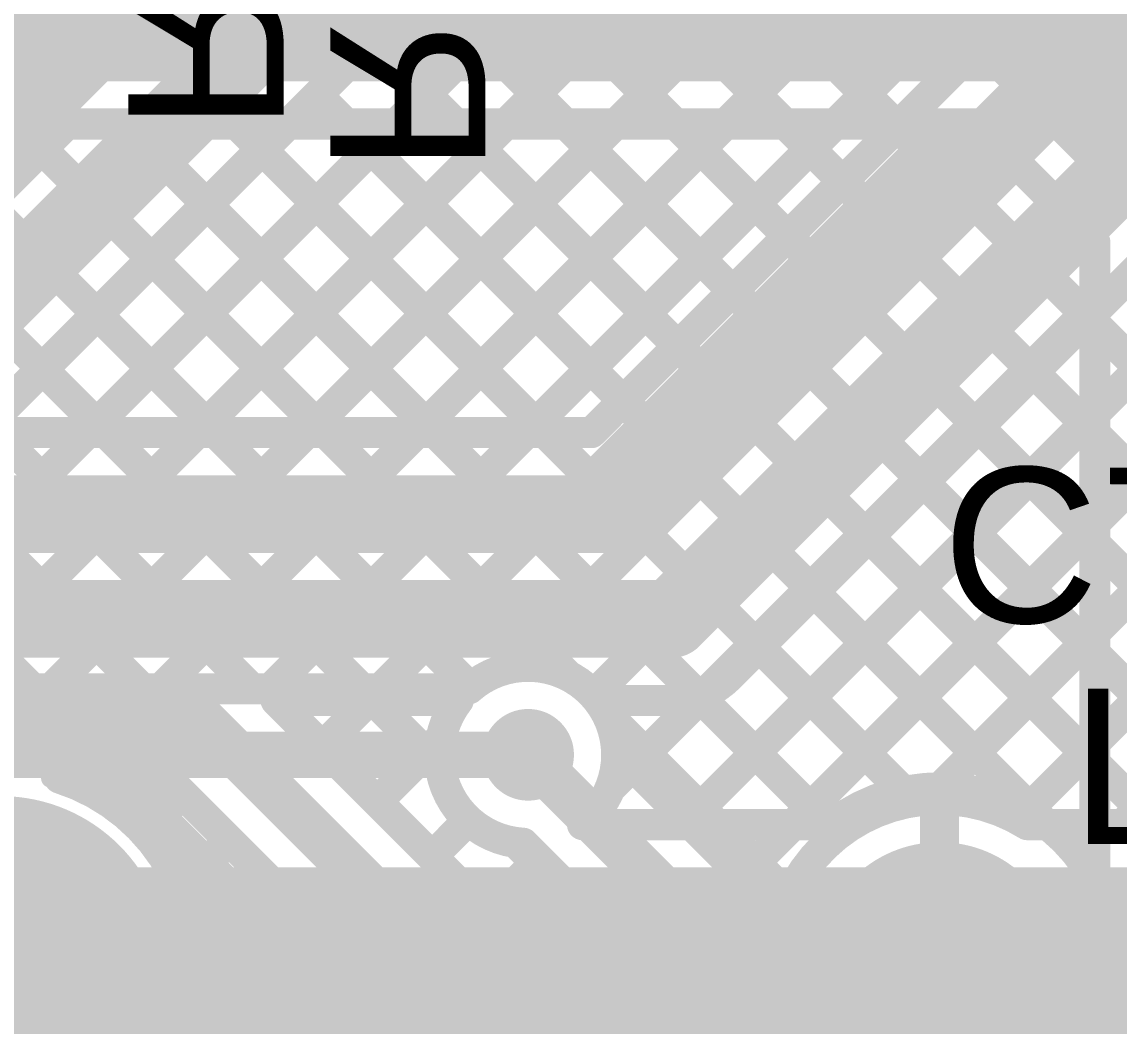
# Model space of a CAD drawing. Header units: millimetres. Extents: x 0 to 214, y 0 to 214.
# Drawn here: x 5.8546 to 6.1373, y 3.5801 to 3.8388 of the extents above; entities that cross this region are included whole.
import ezdxf

# ---------------------------------------------------------------- set-up
doc = ezdxf.new("R2010")
doc.units = ezdxf.units.MM
doc.header["$MEASUREMENT"] = 0
for name, color, linetype in [('BottomLayer', 5, 'Continuous'), ('BottomOverlay', 54, 'Continuous'), ('BottomSolder', 6, 'Continuous'), ('MultiLayer', 9, 'Continuous'), ('PadHoleLayer', 156, 'Continuous'), ('TopLayer', 1, 'Continuous'), ('TopOverlay', 2, 'Continuous'), ('TopSolder', 216, 'Continuous'), ('ViaHoleLayer', 16, 'Continuous')]:
    doc.layers.add(name, color=color, linetype=linetype)
doc.styles.add('Arial', font='', dxfattribs={"height": 0.2})
doc.styles.get('Arial').set_extended_font_data('Arial')

# ---------------------------------------------------------------- blocks, each defined once
blk = doc.blocks.new('DW254W_11_04_85_85')
at = {"layer": 'BottomLayer'}
h = blk.add_hatch(color=5, dxfattribs=at)
edge = h.paths.add_edge_path()
edge.add_arc((0, 0), 0.03937, 0, 360)
at = {"layer": 'BottomSolder'}
h = blk.add_hatch(color=6, dxfattribs=at)
edge = h.paths.add_edge_path()
edge.add_arc((0, 0), 0.04337, 0, 360)
at = {"layer": 'MultiLayer'}
h = blk.add_hatch(color=9, dxfattribs=at)
edge = h.paths.add_edge_path()
edge.add_arc((0, 0), 0.03937, 0, 360)
at = {"layer": 'PadHoleLayer'}
h = blk.add_hatch(color=156, dxfattribs=at)
edge = h.paths.add_edge_path()
edge.add_arc((0, 0), 0.02008, 0, 360)
at = {"layer": 'TopLayer'}
h = blk.add_hatch(color=1, dxfattribs=at)
edge = h.paths.add_edge_path()
edge.add_arc((0, 0), 0.03937, 0, 360)
at = {"layer": 'TopSolder'}
h = blk.add_hatch(color=216, dxfattribs=at)
edge = h.paths.add_edge_path()
edge.add_arc((0, 0), 0.04337, 0, 360)
at = {"layer": 'TopOverlay'}
for points, const_width in [([(-0.03629, 0.039, 1), (-0.04971, 0.039, 1)], 0.005), ([(-0.05096, 0.039, 1), (-0.04846, 0.039, 1)], 0.0025), ([(-0.03754, 0.039, 1), (-0.03504, 0.039, 1)], 0.0025), ([(-0.05825, 0.013, 1), (-0.05575, 0.013, 1)], 0.0025), ([(-0.05825, 0.013, 1), (-0.05575, 0.013, 1)], 0.0025), ([(-0.04925, 0.013, 1), (-0.04675, 0.013, 1)], 0.0025)]:
    blk.add_lwpolyline(points, format="xyb", close=True, dxfattribs=dict(at, const_width=const_width))
at = {"layer": 'TopOverlay', "const_width": 0.005}
for points in [[(-0.048, 0.013), (-0.057, 0.013)], [(-0.057, -0.383), (-0.057, 0.013)]]:
    blk.add_lwpolyline(points, dxfattribs=at)

msp = doc.modelspace()

# ---------------------------------------------------------------- hatches: boundary and pattern name
at = {"layer": 'BottomLayer'}
h = msp.add_hatch(color=5, dxfattribs=at)
edge = h.paths.add_edge_path()
edge.add_arc((5.985, 3.65), 0.01181, 0, 360)
h = msp.add_hatch(color=5, dxfattribs=at)
edge = h.paths.add_edge_path()
edge.add_arc((6.091, 3.596), 0.0315, 0, 360)
at = {"layer": 'BottomSolder'}
h = msp.add_hatch(color=6, dxfattribs=at)
edge = h.paths.add_edge_path()
edge.add_arc((5.985, 3.65), 0.00991, 0, 360)
at = {"layer": 'TopLayer'}
h = msp.add_hatch(color=1, dxfattribs=at)
edge = h.paths.add_edge_path()
edge.add_arc((5.985, 3.65), 0.01181, 0, 360)
h = msp.add_hatch(color=1, dxfattribs=at)
edge = h.paths.add_edge_path()
edge.add_arc((6.091, 3.596), 0.0315, 0, 360)
at = {"layer": 'TopSolder'}
h = msp.add_hatch(color=216, dxfattribs=at)
edge = h.paths.add_edge_path()
edge.add_arc((5.985, 3.65), 0.00991, 0, 360)
at = {"layer": 'ViaHoleLayer'}
h = msp.add_hatch(color=16, dxfattribs=at)
edge = h.paths.add_edge_path()
edge.add_arc((5.985, 3.65), 0.00591, 0, 360)
h = msp.add_hatch(color=16, dxfattribs=at)
edge = h.paths.add_edge_path()
edge.add_arc((6.091, 3.596), 0.01575, 0, 360)

# ---------------------------------------------------------------- linework, layer by layer
at = {"layer": 'BottomLayer'}
for points, const_width in [([(6.11349, 3.84351), (6.27398, 4.004)], 0.04), ([(5.68574, 3.84351), (6.11349, 3.84351)], 0.04), ([(6.11349, 3.84351), (6.162, 3.795)], 0.04), ([(5.71481, 3.81251), (6.10065, 3.81251)], 0.008), ([(5.72061, 3.667), (5.86612, 3.81251)], 0.008), ([(5.7401, 3.81251), (5.88561, 3.667)], 0.008), ([(5.7489, 3.667), (5.89441, 3.81251)], 0.008), ([(5.76838, 3.81251), (5.9139, 3.667)], 0.008), ([(5.77718, 3.667), (5.92269, 3.81251)], 0.008), ([(5.79667, 3.81251), (5.94218, 3.667)], 0.008), ([(5.80546, 3.667), (5.95098, 3.81251)], 0.008), ([(5.82495, 3.81251), (5.97015, 3.66731)], 0.008), ([(5.83375, 3.667), (5.97926, 3.81251)], 0.008), ([(5.85324, 3.81251), (5.9955, 3.67025)], 0.008), ([(5.86203, 3.667), (6.00754, 3.81251)], 0.008), ([(5.88152, 3.81251), (6.06203, 3.632)], 0.008), ([(5.89032, 3.667), (6.03583, 3.81251)], 0.008), ([(5.90981, 3.81251), (6.08177, 3.64055)], 0.008), ([(5.9186, 3.667), (6.06411, 3.81251)], 0.008), ([(5.93809, 3.81251), (6.11794, 3.63267)], 0.008), ([(5.94689, 3.667), (6.0924, 3.81251)], 0.008), ([(5.96637, 3.81251), (6.131, 3.64789)], 0.008), ([(5.99466, 3.81251), (6.131, 3.67617)], 0.008), ([(6.02294, 3.81251), (6.131, 3.70445)], 0.008), ([(6.05123, 3.81251), (6.131, 3.73274)], 0.008), ([(6.07951, 3.81251), (6.131, 3.76102)], 0.008), ([(6.10065, 3.81251), (6.131, 3.78216)], 0.008), ([(5.71323, 3.8111), (5.85733, 3.667)], 0.008), ([(5.98054, 3.67237), (6.11066, 3.80249)], 0.008), ([(6.00184, 3.66539), (6.12481, 3.78835)], 0.008), ([(6.131, 3.61768), (6.131, 3.78216)], 0.008), ([(6.00612, 3.64138), (6.131, 3.76626)], 0.008), ([(6.02502, 3.632), (6.131, 3.73798)], 0.008), ([(6.05331, 3.632), (6.131, 3.70969)], 0.008), ([(6.09109, 3.6415), (6.131, 3.68141)], 0.008), ([(5.558, 3.667), (5.96979, 3.667)], 0.008), ([(6.00525, 3.6605), (6.03375, 3.632)], 0.008), ([(5.558, 3.65), (5.985, 3.65)], 0.012), ([(6.11345, 3.63557), (6.131, 3.65312)], 0.008), ([(6.091, 3.596), (6.091, 3.6375)], 0.01), ([(6.00231, 3.63515), (6.00546, 3.632)], 0.008), ([(5.99901, 3.632), (6.06318, 3.632)], 0.008), ([(6.12767, 3.62294), (6.131, 3.6196)], 0.008), ([(6.12826, 3.6221), (6.131, 3.62484)], 0.008), ([(5.73463, 3.59463), (5.84763, 3.59463)], 0.05), ([(5.84763, 3.59463), (5.849, 3.596)], 0.05), ([(5.849, 3.596), (6.091, 3.596)], 0.05), ([(6.091, 3.5545), (6.091, 3.596)], 0.01)]:
    msp.add_lwpolyline(points, dxfattribs=dict(at, const_width=const_width))
for points, const_width in [([(6.10349, 3.84351, 1), (6.12349, 3.84351, 1)], 0.02), ([(6.10349, 3.84351, 1), (6.12349, 3.84351, 1)], 0.02), ([(6.10349, 3.84351, 1), (6.12349, 3.84351, 1)], 0.02), ([(5.85124, 3.81251, 1), (5.85524, 3.81251, 1)], 0.004), ([(5.86412, 3.81251, 1), (5.86812, 3.81251, 1)], 0.004), ([(5.87952, 3.81251, 1), (5.88352, 3.81251, 1)], 0.004), ([(5.89241, 3.81251, 1), (5.89641, 3.81251, 1)], 0.004), ([(5.90781, 3.81251, 1), (5.91181, 3.81251, 1)], 0.004), ([(5.92069, 3.81251, 1), (5.92469, 3.81251, 1)], 0.004), ([(5.93609, 3.81251, 1), (5.94009, 3.81251, 1)], 0.004), ([(5.94898, 3.81251, 1), (5.95298, 3.81251, 1)], 0.004), ([(5.96437, 3.81251, 1), (5.96837, 3.81251, 1)], 0.004), ([(5.97726, 3.81251, 1), (5.98126, 3.81251, 1)], 0.004), ([(5.99266, 3.81251, 1), (5.99666, 3.81251, 1)], 0.004), ([(6.00554, 3.81251, 1), (6.00954, 3.81251, 1)], 0.004), ([(6.02094, 3.81251, 1), (6.02494, 3.81251, 1)], 0.004), ([(6.03383, 3.81251, 1), (6.03783, 3.81251, 1)], 0.004), ([(6.04923, 3.81251, 1), (6.05323, 3.81251, 1)], 0.004), ([(6.06211, 3.81251, 1), (6.06611, 3.81251, 1)], 0.004), ([(6.07751, 3.81251, 1), (6.08151, 3.81251, 1)], 0.004), ([(6.0904, 3.81251, 1), (6.0944, 3.81251, 1)], 0.004), ([(6.09865, 3.81251, 1), (6.10265, 3.81251, 1)], 0.004), ([(6.09865, 3.81251, 1), (6.10265, 3.81251, 1)], 0.004), ([(6.10866, 3.80249, 1), (6.11266, 3.80249, 1)], 0.004), ([(6.12281, 3.78835, 1), (6.12681, 3.78835, 1)], 0.004), ([(6.129, 3.78216, 1), (6.133, 3.78216, 1)], 0.004), ([(6.129, 3.78216, 1), (6.133, 3.78216, 1)], 0.004), ([(6.129, 3.76626, 1), (6.133, 3.76626, 1)], 0.004), ([(6.129, 3.76102, 1), (6.133, 3.76102, 1)], 0.004), ([(6.129, 3.73798, 1), (6.133, 3.73798, 1)], 0.004), ([(6.129, 3.73274, 1), (6.133, 3.73274, 1)], 0.004), ([(6.129, 3.70969, 1), (6.133, 3.70969, 1)], 0.004), ([(6.129, 3.70445, 1), (6.133, 3.70445, 1)], 0.004), ([(6.129, 3.68141, 1), (6.133, 3.68141, 1)], 0.004), ([(6.129, 3.67617, 1), (6.133, 3.67617, 1)], 0.004), ([(5.97854, 3.67237, 1), (5.98254, 3.67237, 1)], 0.004), ([(5.9935, 3.67025, 1), (5.9975, 3.67025, 1)], 0.004), ([(5.85533, 3.667, 1), (5.85933, 3.667, 1)], 0.004), ([(5.86003, 3.667, 1), (5.86403, 3.667, 1)], 0.004), ([(5.88361, 3.667, 1), (5.88761, 3.667, 1)], 0.004), ([(5.88832, 3.667, 1), (5.89232, 3.667, 1)], 0.004), ([(5.9119, 3.667, 1), (5.9159, 3.667, 1)], 0.004), ([(5.9166, 3.667, 1), (5.9206, 3.667, 1)], 0.004), ([(5.94018, 3.667, 1), (5.94418, 3.667, 1)], 0.004), ([(5.94489, 3.667, 1), (5.94889, 3.667, 1)], 0.004), ([(5.96779, 3.667, 1), (5.97179, 3.667, 1)], 0.004), ([(5.96779, 3.667, 1), (5.97179, 3.667, 1)], 0.004), ([(5.96815, 3.66731, 1), (5.97215, 3.66731, 1)], 0.004), ([(5.99984, 3.66539, 1), (6.00384, 3.66539, 1)], 0.004), ([(6.00325, 3.6605, 1), (6.00725, 3.6605, 1)], 0.004), ([(5.982, 3.65, 1), (5.988, 3.65, 1)], 0.006), ([(6.129, 3.65312, 1), (6.133, 3.65312, 1)], 0.004), ([(6.00581, 3.65, 1), (6.00981, 3.65, 1)], 0.004), ([(6.00581, 3.65, 1), (6.00981, 3.65, 1)], 0.004), ([(6.129, 3.64789, 1), (6.133, 3.64789, 1)], 0.004), ([(6.00412, 3.64138, 1), (6.00812, 3.64138, 1)], 0.004), ([(6.07977, 3.64055, 1), (6.08377, 3.64055, 1)], 0.004), ([(6.08909, 3.6415, 1), (6.09309, 3.6415, 1)], 0.004), ([(6.0885, 3.6375, 1), (6.0935, 3.6375, 1)], 0.005), ([(6.00031, 3.63515, 1), (6.00431, 3.63515, 1)], 0.004), ([(6.11145, 3.63557, 1), (6.11545, 3.63557, 1)], 0.004), ([(5.99701, 3.632, 1), (6.00101, 3.632, 1)], 0.004), ([(5.99701, 3.632, 1), (6.00101, 3.632, 1)], 0.004), ([(6.00346, 3.632, 1), (6.00746, 3.632, 1)], 0.004), ([(6.02302, 3.632, 1), (6.02702, 3.632, 1)], 0.004), ([(6.03175, 3.632, 1), (6.03575, 3.632, 1)], 0.004), ([(6.05131, 3.632, 1), (6.05531, 3.632, 1)], 0.004), ([(6.06003, 3.632, 1), (6.06403, 3.632, 1)], 0.004), ([(6.06118, 3.632, 1), (6.06518, 3.632, 1)], 0.004), ([(6.06118, 3.632, 1), (6.06518, 3.632, 1)], 0.004), ([(6.11594, 3.63267, 1), (6.11994, 3.63267, 1)], 0.004), ([(6.12567, 3.62294, 1), (6.12967, 3.62294, 1)], 0.004), ([(6.129, 3.62484, 1), (6.133, 3.62484, 1)], 0.004), ([(6.12626, 3.6221, 1), (6.13026, 3.6221, 1)], 0.004), ([(6.129, 3.6196, 1), (6.133, 3.6196, 1)], 0.004), ([(6.129, 3.61768, 1), (6.133, 3.61768, 1)], 0.004), ([(6.129, 3.61768, 1), (6.133, 3.61768, 1)], 0.004), ([(5.83513, 3.59463, 1), (5.86013, 3.59463, 1)], 0.025), ([(5.83513, 3.59463, 1), (5.86013, 3.59463, 1)], 0.025), ([(5.8365, 3.596, 1), (5.8615, 3.596, 1)], 0.025), ([(5.8365, 3.596, 1), (5.8615, 3.596, 1)], 0.025), ([(6.0785, 3.596, 1), (6.1035, 3.596, 1)], 0.025), ([(6.0885, 3.596, 1), (6.0935, 3.596, 1)], 0.005), ([(6.0885, 3.596, 1), (6.0935, 3.596, 1)], 0.005)]:
    msp.add_lwpolyline(points, format="xyb", close=True, dxfattribs=dict(at, const_width=const_width))
at = {"layer": 'BottomLayer', "const_width": 0.008}
for points in [[(5.96979, 3.667, -0.648286), (6.00781, 3.65)], [(6.00781, 3.65, -0.231332), (5.99901, 3.632)], [(6.06318, 3.632, -0.46228), (6.131, 3.61768)]]:
    msp.add_lwpolyline(points, format="xyb", dxfattribs=at)
at = {"layer": 'TopLayer'}
for points, const_width in [([(5.92803, 3.733), (6.24081, 4.04578)], 0.008), ([(6.02603, 3.63301), (6.43974, 4.04672)], 0.008), ([(6.022, 3.685), (6.36825, 4.03125)], 0.02), ([(6.04017, 3.61887), (6.45788, 4.03657)], 0.008), ([(6.08798, 3.63839), (6.48728, 4.03769)], 0.008), ([(5.87146, 3.733), (6.16946, 4.031)], 0.008), ([(5.89975, 3.733), (6.19775, 4.031)], 0.008), ([(5.95632, 3.733), (6.2499, 4.02659)], 0.008), ([(6.03688, 3.67019), (6.38307, 4.01637)], 0.008), ([(5.9846, 3.733), (6.2499, 3.9983)], 0.008), ([(6.0013, 3.733), (6.2499, 3.9816)], 0.008), ([(6.01, 3.712), (6.2709, 3.9729)], 0.02), ([(5.82, 3.739), (6.017, 3.936)], 0.02), ([(5.805, 3.766), (5.9709, 3.9319)], 0.02), ([(6.03077, 3.91782), (6.10845, 3.84014)], 0.008), ([(5.8437, 3.733), (6.02555, 3.91485)], 0.008), ([(6.0155, 3.9048), (6.0943, 3.826)], 0.008), ([(6.00136, 3.89066), (6.08016, 3.81186)], 0.008), ([(5.792, 3.794), (5.8709, 3.8729)], 0.02), ([(5.98722, 3.87652), (6.06602, 3.79772)], 0.008), ([(5.97308, 3.86238), (6.05188, 3.78358)], 0.008), ([(5.95893, 3.84824), (6.03774, 3.76943)], 0.008), ([(5.94479, 3.83409), (6.02359, 3.75529)], 0.008), ([(5.93065, 3.81995), (6.00945, 3.74115)], 0.008), ([(5.91651, 3.80581), (5.98932, 3.733)], 0.008), ([(5.90237, 3.79167), (5.96103, 3.733)], 0.008), ([(5.88822, 3.77752), (5.93275, 3.733)], 0.008), ([(5.87408, 3.76338), (5.90446, 3.733)], 0.008), ([(6.12936, 3.76266), (6.201, 3.69102)], 0.008), ([(5.85994, 3.74924), (5.87618, 3.733)], 0.008), ([(6.11522, 3.74852), (6.19938, 3.66436)], 0.008), ([(5.8437, 3.733), (6.0013, 3.733)], 0.008), ([(6.10108, 3.73438), (6.19938, 3.63608)], 0.008), ([(6.11124, 3.63337), (6.201, 3.72312)], 0.008), ([(6.08693, 3.72024), (6.17517, 3.632)], 0.008), ([(5.51042, 3.712), (6.01, 3.712)], 0.02), ([(6.07279, 3.70609), (6.14689, 3.632)], 0.008), ([(6.13816, 3.632), (6.201, 3.69484)], 0.008), ([(5.5216, 3.685), (6.022, 3.685)], 0.02), ([(6.05865, 3.69195), (6.1186, 3.632)], 0.008), ([(6.04451, 3.67781), (6.08435, 3.63797)], 0.008), ([(6.01189, 3.64715), (6.03056, 3.66583)], 0.008), ([(6.02888, 3.66516), (6.06467, 3.62936)], 0.008), ([(5.53013, 3.661), (5.899, 3.661)], 0.012), ([(5.899, 3.661), (5.994, 3.566)], 0.012), ([(5.92004, 3.664), (5.96699, 3.664)], 0.008), ([(5.92004, 3.664), (6.006, 3.57804)], 0.008), ([(5.93196, 3.65208), (5.94389, 3.664)], 0.008), ([(5.94518, 3.664), (5.96242, 3.64676)], 0.008), ([(6.00301, 3.664), (6.022, 3.664)], 0.008), ([(6.00525, 3.6605), (6.05227, 3.61348)], 0.008), ([(5.94611, 3.63794), (5.96263, 3.65446)], 0.008), ([(5.985, 3.65), (6.033, 3.602)], 0.012), ([(6.00778, 3.65127), (6.045, 3.61404)], 0.008), ([(5.86427, 3.644), (5.89196, 3.644)], 0.008), ([(5.88033, 3.644), (5.977, 3.54733)], 0.008), ([(5.89196, 3.644), (5.977, 3.55896)], 0.008), ([(5.88391, 3.63231), (5.89378, 3.64218)], 0.008), ([(5.96025, 3.62379), (5.96961, 3.63316)], 0.008), ([(6.11358, 3.632), (6.19938, 3.632)], 0.008), ([(5.89543, 3.61554), (5.90792, 3.62804)], 0.008), ([(5.98176, 3.62742), (6.016, 3.59318)], 0.008), ([(5.98373, 3.62722), (6.016, 3.59496)], 0.008), ([(5.97439, 3.60965), (5.98785, 3.62311)], 0.008), ([(6.091, 3.596), (6.307, 3.596)], 0.05), ([(5.89912, 3.59095), (5.92206, 3.61389)], 0.008), ([(5.98853, 3.59551), (6.00199, 3.60897)], 0.008), ([(6.033, 3.435), (6.033, 3.602)], 0.012), ([(5.87537, 3.53892), (5.93621, 3.59975)], 0.008), ([(5.89937, 3.59668), (5.977, 3.51904)], 0.008), ([(6.00267, 3.58137), (6.016, 3.59469)], 0.008), ([(6.016, 3.4995), (6.016, 3.59496)], 0.008), ([(5.89, 3.52526), (5.95035, 3.58561)], 0.008), ([(6.05, 3.435), (6.05, 3.58482)], 0.008)]:
    msp.add_lwpolyline(points, dxfattribs=dict(at, const_width=const_width))
for points, const_width in [([(6.10645, 3.84014, 1), (6.11045, 3.84014, 1)], 0.004), ([(5.94279, 3.83409, 1), (5.94679, 3.83409, 1)], 0.004), ([(6.0923, 3.826, 1), (6.0963, 3.826, 1)], 0.004), ([(5.92865, 3.81995, 1), (5.93265, 3.81995, 1)], 0.004), ([(6.07816, 3.81186, 1), (6.08216, 3.81186, 1)], 0.004), ([(5.91451, 3.80581, 1), (5.91851, 3.80581, 1)], 0.004), ([(6.06402, 3.79772, 1), (6.06802, 3.79772, 1)], 0.004), ([(5.90037, 3.79167, 1), (5.90437, 3.79167, 1)], 0.004), ([(6.04988, 3.78358, 1), (6.05388, 3.78358, 1)], 0.004), ([(5.88622, 3.77752, 1), (5.89022, 3.77752, 1)], 0.004), ([(6.03574, 3.76943, 1), (6.03974, 3.76943, 1)], 0.004), ([(5.87208, 3.76338, 1), (5.87608, 3.76338, 1)], 0.004), ([(6.12736, 3.76266, 1), (6.13136, 3.76266, 1)], 0.004), ([(6.02159, 3.75529, 1), (6.02559, 3.75529, 1)], 0.004), ([(5.85794, 3.74924, 1), (5.86194, 3.74924, 1)], 0.004), ([(6.11322, 3.74852, 1), (6.11722, 3.74852, 1)], 0.004), ([(6.00745, 3.74115, 1), (6.01145, 3.74115, 1)], 0.004), ([(5.86946, 3.733, 1), (5.87346, 3.733, 1)], 0.004), ([(5.87418, 3.733, 1), (5.87818, 3.733, 1)], 0.004), ([(5.89775, 3.733, 1), (5.90175, 3.733, 1)], 0.004), ([(5.90246, 3.733, 1), (5.90646, 3.733, 1)], 0.004), ([(5.92603, 3.733, 1), (5.93003, 3.733, 1)], 0.004), ([(5.93075, 3.733, 1), (5.93475, 3.733, 1)], 0.004), ([(5.95432, 3.733, 1), (5.95832, 3.733, 1)], 0.004), ([(5.95903, 3.733, 1), (5.96303, 3.733, 1)], 0.004), ([(5.9826, 3.733, 1), (5.9866, 3.733, 1)], 0.004), ([(5.98732, 3.733, 1), (5.99132, 3.733, 1)], 0.004), ([(5.9993, 3.733, 1), (6.0033, 3.733, 1)], 0.004), ([(5.9993, 3.733, 1), (6.0033, 3.733, 1)], 0.004), ([(6.09908, 3.73438, 1), (6.10308, 3.73438, 1)], 0.004), ([(6.08493, 3.72024, 1), (6.08893, 3.72024, 1)], 0.004), ([(6.005, 3.712, 1), (6.015, 3.712, 1)], 0.01), ([(6.005, 3.712, 1), (6.015, 3.712, 1)], 0.01), ([(6.07079, 3.70609, 1), (6.07479, 3.70609, 1)], 0.004), ([(6.017, 3.685, 1), (6.027, 3.685, 1)], 0.01), ([(6.017, 3.685, 1), (6.027, 3.685, 1)], 0.01), ([(6.05665, 3.69195, 1), (6.06065, 3.69195, 1)], 0.004), ([(6.04251, 3.67781, 1), (6.04651, 3.67781, 1)], 0.004), ([(6.03485, 3.67015, 1), (6.03885, 3.67015, 1)], 0.004), ([(6.03488, 3.67019, 1), (6.03888, 3.67019, 1)], 0.004), ([(6.03488, 3.67019, 1), (6.03888, 3.67019, 1)], 0.004), ([(6.02688, 3.66516, 1), (6.03088, 3.66516, 1)], 0.004), ([(6.02856, 3.66583, 1), (6.03256, 3.66583, 1)], 0.004), ([(5.896, 3.661, 1), (5.902, 3.661, 1)], 0.006), ([(5.896, 3.661, 1), (5.902, 3.661, 1)], 0.006), ([(5.91804, 3.664, 1), (5.92204, 3.664, 1)], 0.004), ([(5.91804, 3.664, 1), (5.92204, 3.664, 1)], 0.004), ([(5.94189, 3.664, 1), (5.94589, 3.664, 1)], 0.004), ([(5.94318, 3.664, 1), (5.94718, 3.664, 1)], 0.004), ([(5.96499, 3.664, 1), (5.96899, 3.664, 1)], 0.004), ([(5.96499, 3.664, 1), (5.96899, 3.664, 1)], 0.004), ([(6.00101, 3.664, 1), (6.00501, 3.664, 1)], 0.004), ([(6.00101, 3.664, 1), (6.00501, 3.664, 1)], 0.004), ([(6.02, 3.664, 1), (6.024, 3.664, 1)], 0.004), ([(6.02, 3.664, 1), (6.024, 3.664, 1)], 0.004), ([(6.02, 3.664, 1), (6.024, 3.664, 1)], 0.004), ([(6.00325, 3.6605, 1), (6.00725, 3.6605, 1)], 0.004), ([(5.96063, 3.65446, 1), (5.96463, 3.65446, 1)], 0.004), ([(5.92996, 3.65208, 1), (5.93396, 3.65208, 1)], 0.004), ([(5.982, 3.65, 1), (5.988, 3.65, 1)], 0.006), ([(6.00578, 3.65127, 1), (6.00978, 3.65127, 1)], 0.004), ([(6.00578, 3.65127, 1), (6.00978, 3.65127, 1)], 0.004), ([(5.96042, 3.64676, 1), (5.96442, 3.64676, 1)], 0.004), ([(6.00989, 3.64715, 1), (6.01389, 3.64715, 1)], 0.004), ([(5.86227, 3.644, 1), (5.86627, 3.644, 1)], 0.004), ([(5.86227, 3.644, 1), (5.86627, 3.644, 1)], 0.004), ([(5.87833, 3.644, 1), (5.88233, 3.644, 1)], 0.004), ([(5.88996, 3.644, 1), (5.89396, 3.644, 1)], 0.004), ([(5.88996, 3.644, 1), (5.89396, 3.644, 1)], 0.004), ([(5.89178, 3.64218, 1), (5.89578, 3.64218, 1)], 0.004), ([(5.94411, 3.63794, 1), (5.94811, 3.63794, 1)], 0.004), ([(6.08235, 3.63797, 1), (6.08635, 3.63797, 1)], 0.004), ([(6.08598, 3.63839, 1), (6.08998, 3.63839, 1)], 0.004), ([(5.88191, 3.63231, 1), (5.88591, 3.63231, 1)], 0.004), ([(5.96761, 3.63316, 1), (5.97161, 3.63316, 1)], 0.004), ([(6.02403, 3.63301, 1), (6.02803, 3.63301, 1)], 0.004), ([(6.10924, 3.63337, 1), (6.11324, 3.63337, 1)], 0.004), ([(6.11158, 3.632, 1), (6.11558, 3.632, 1)], 0.004), ([(6.11158, 3.632, 1), (6.11558, 3.632, 1)], 0.004), ([(6.1166, 3.632, 1), (6.1206, 3.632, 1)], 0.004), ([(6.13616, 3.632, 1), (6.14016, 3.632, 1)], 0.004), ([(6.06267, 3.62936, 1), (6.06667, 3.62936, 1)], 0.004), ([(5.90592, 3.62804, 1), (5.90992, 3.62804, 1)], 0.004), ([(5.97976, 3.62742, 1), (5.98376, 3.62742, 1)], 0.004), ([(5.98173, 3.62722, 1), (5.98573, 3.62722, 1)], 0.004), ([(5.98173, 3.62722, 1), (5.98573, 3.62722, 1)], 0.004), ([(5.95825, 3.62379, 1), (5.96225, 3.62379, 1)], 0.004), ([(5.98585, 3.62311, 1), (5.98985, 3.62311, 1)], 0.004), ([(6.03817, 3.61887, 1), (6.04217, 3.61887, 1)], 0.004), ([(5.89343, 3.61554, 1), (5.89743, 3.61554, 1)], 0.004), ([(6.0785, 3.596, 1), (6.1035, 3.596, 1)], 0.025), ([(5.92006, 3.61389, 1), (5.92406, 3.61389, 1)], 0.004), ([(6.043, 3.61404, 1), (6.047, 3.61404, 1)], 0.004), ([(6.043, 3.61404, 1), (6.047, 3.61404, 1)], 0.004), ([(6.04302, 3.61402, 1), (6.04702, 3.61402, 1)], 0.004), ([(6.05027, 3.61348, 1), (6.05427, 3.61348, 1)], 0.004), ([(5.97239, 3.60965, 1), (5.97639, 3.60965, 1)], 0.004), ([(5.99999, 3.60897, 1), (6.00399, 3.60897, 1)], 0.004), ([(6.03, 3.602, 1), (6.036, 3.602, 1)], 0.006), ([(6.03, 3.602, 1), (6.036, 3.602, 1)], 0.006), ([(6.04761, 3.60563, 1), (6.05161, 3.60563, 1)], 0.004), ([(6.04761, 3.60563, 1), (6.05161, 3.60563, 1)], 0.004), ([(6.04761, 3.60563, 1), (6.05161, 3.60563, 1)], 0.004), ([(5.93421, 3.59975, 1), (5.93821, 3.59975, 1)], 0.004), ([(5.89737, 3.59668, 1), (5.90137, 3.59668, 1)], 0.004), ([(5.89737, 3.596, 1), (5.90137, 3.596, 1)], 0.004), ([(5.89737, 3.596, 1), (5.90137, 3.596, 1)], 0.004), ([(5.98653, 3.59551, 1), (5.99053, 3.59551, 1)], 0.004), ([(6.014, 3.59496, 1), (6.018, 3.59496, 1)], 0.004), ([(6.014, 3.59496, 1), (6.018, 3.59496, 1)], 0.004), ([(6.014, 3.59469, 1), (6.018, 3.59469, 1)], 0.004), ([(6.014, 3.59318, 1), (6.018, 3.59318, 1)], 0.004), ([(5.89712, 3.59095, 1), (5.90112, 3.59095, 1)], 0.004), ([(5.94835, 3.58561, 1), (5.95235, 3.58561, 1)], 0.004), ([(6.048, 3.58482, 1), (6.052, 3.58482, 1)], 0.004), ([(6.048, 3.58482, 1), (6.052, 3.58482, 1)], 0.004), ([(6.00067, 3.58137, 1), (6.00467, 3.58137, 1)], 0.004), ([(6.004, 3.57804, 1), (6.008, 3.57804, 1)], 0.004), ([(6.004, 3.57804, 1), (6.008, 3.57804, 1)], 0.004), ([(6.00402, 3.57802, 1), (6.00802, 3.57802, 1)], 0.004)]:
    msp.add_lwpolyline(points, format="xyb", close=True, dxfattribs=dict(at, const_width=const_width))
at = {"layer": 'TopLayer', "const_width": 0.008}
for points in [[(6.03688, 3.67019, -0.199534), (6.022, 3.664)], [(6.03685, 3.67015, -0.198912), (6.022, 3.664)], [(5.98373, 3.62722, -0.604903), (5.96699, 3.664)], [(6.00301, 3.664, -0.152483), (6.00778, 3.65127)], [(5.86427, 3.644, -0.326627), (5.89937, 3.596)], [(6.04961, 3.60563, -0.515064), (6.11358, 3.632)], [(6.045, 3.61404, -0.143983), (6.04961, 3.60563)], [(6.04502, 3.61402, -0.143576), (6.04961, 3.60563)], [(5.89937, 3.596, -0.379116), (5.85509, 3.546)], [(6.11358, 3.56, -0.503221), (6.05, 3.58482)], [(6.006, 3.57804, -0.199327), (6.011, 3.566)], [(6.00602, 3.57802, -0.198912), (6.011, 3.566)]]:
    msp.add_lwpolyline(points, format="xyb", dxfattribs=at)

# ---------------------------------------------------------------- block references
at = {"rotation": 270}
msp.add_blockref('DW254W_11_04_85_85', (5.849, 3.596), dxfattribs=at)

# ---------------------------------------------------------------- texts
at = {"layer": 'BottomOverlay', "style": 'Arial', "text_generation_flag": 2}
for s, p in [('R61', (5.88201, 3.81035)), ('R60', (5.93401, 3.79968))]:
    msp.add_text(s, height=0.04, rotation=270, dxfattribs=at).set_placement(p)
at = {"layer": 'TopOverlay', "style": 'Arial'}
for s, p in [('C77', (6.09168, 3.68401)), ('L4', (6.12468, 3.62701))]:
    msp.add_text(s, height=0.04, dxfattribs=at).set_placement(p)

doc.saveas('drawing.dxf')
